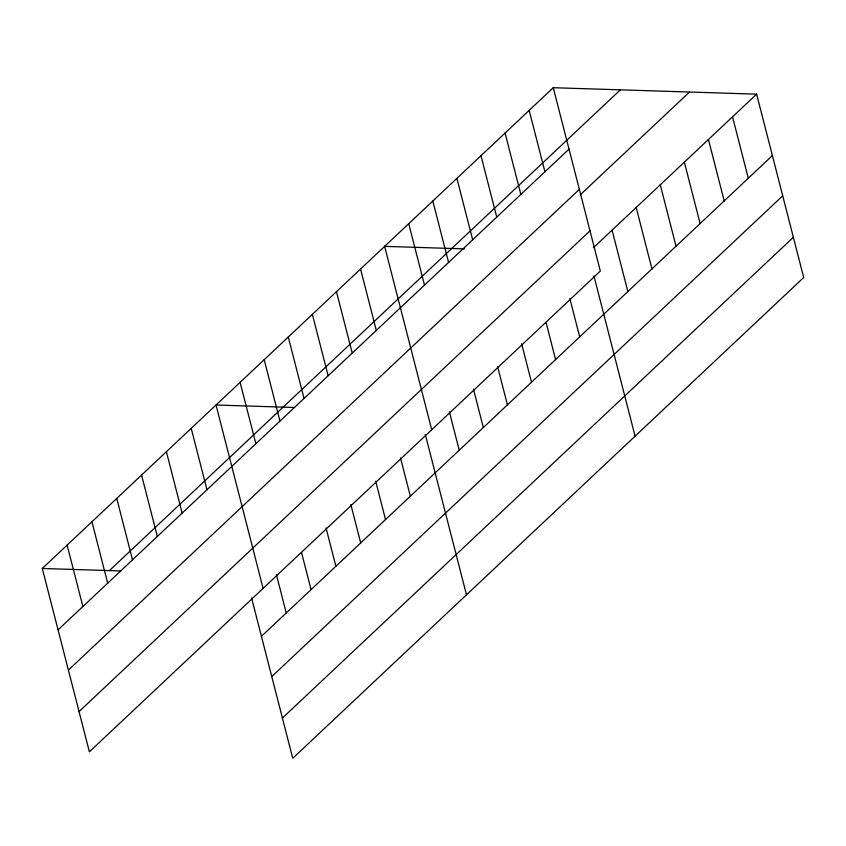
<?xml version="1.0" encoding="UTF-8"?>
<svg xmlns="http://www.w3.org/2000/svg" width="846" height="846" viewBox="0 0 846 846"><rect width="100%" height="100%" fill="white"/><g stroke="black" fill="none" stroke-linecap="round" stroke-linejoin="round"><path stroke-width="1.27" d="M553.252 87.709L600.332 271.08L89.38 751.84L42.3 568.47L553.252 87.709L756.62 94.16L803.7 277.53L292.748 758.291L251.579 597.953M109.409 570.595L620.361 89.835M58.067 629.868L569.02 149.108M68.399 670.117L579.351 189.356M580.187 194.897L689.511 92.034M79.048 711.592L590 230.831M593.564 247.582L756.62 94.16M261.435 636.329L772.387 155.569M271.767 676.578L782.719 195.817M282.416 718.043L793.368 237.282M464.549 248.893L384.634 246.355L431.724 429.726M294.662 407.508L216.026 405.012L263.106 588.382M42.3 568.47L120.936 570.965M732.53 116.822L748.298 178.231M708.44 139.495L724.208 200.893M684.351 162.157L700.118 223.556M660.271 184.819L676.028 246.218M636.181 207.482L651.949 268.891M612.092 230.154L627.859 291.553M593.913 275.838L635.082 436.187M529.162 110.371L544.93 171.77M569.834 298.501L579.679 336.877M505.073 133.034L520.84 194.443M546.072 322.453L555.589 359.55M480.993 155.696L496.75 217.105M521.654 343.836L531.51 382.212M456.903 178.369L472.671 239.767M497.564 366.498L507.42 404.874M432.814 201.031L448.581 262.429M473.474 389.16L483.33 427.537M408.724 223.693L424.491 285.091M449.385 411.822L459.241 450.199M425.305 434.495L466.474 594.833M360.555 269.017L376.311 330.426M400.486 457.845L410.342 496.221M336.465 291.69L352.232 353.089M375.666 481.194L385.522 519.571M312.375 314.352L328.142 375.751M350.847 504.544L360.703 542.921M288.285 337.015L304.052 398.413M326.027 527.893L335.883 566.27M264.195 359.677L279.963 421.086M301.546 552.523L311.064 589.62M240.116 382.35L255.873 443.748M276.399 574.603L286.244 612.969M191.207 428.362L206.974 489.76M166.387 451.711L182.154 513.11M141.568 475.061L157.335 536.47M116.748 498.41L132.515 559.819M91.939 521.771L107.696 583.169M67.12 545.12L82.887 606.519"/></g></svg>
